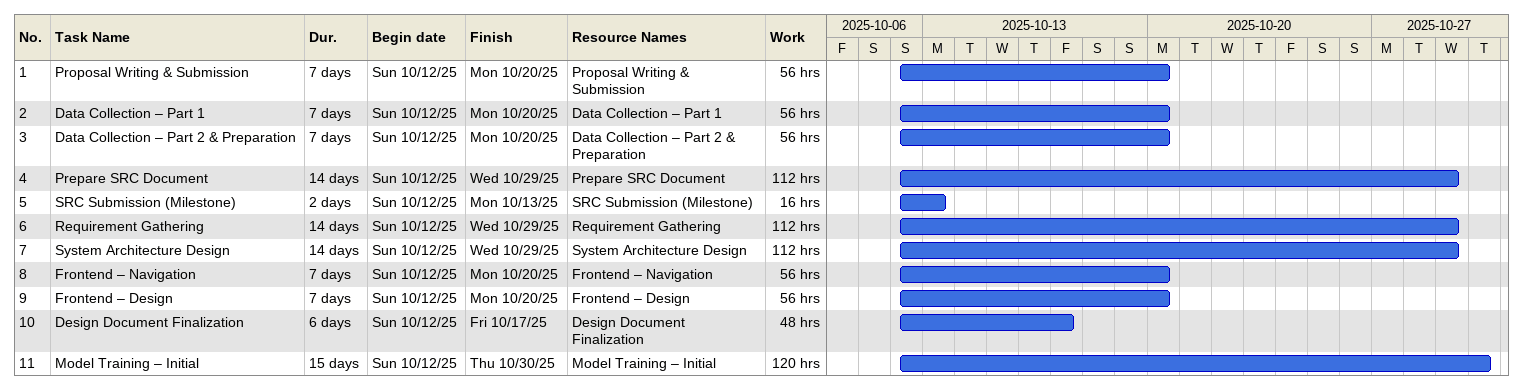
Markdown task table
| ID | Task | Duration | Start | Finish | Resources | Work (h) |
|---|---|---|---|---|---|---|
| 1 | Proposal Writing & Submission | 7d | 2025-10-12 | 2025-10-20 | Proposal Writing & Submission | 56 |
| 2 | Data Collection – Part 1 | 7d | 2025-10-12 | 2025-10-20 | Data Collection – Part 1 | 56 |
| 3 | Data Collection – Part 2 & Preparation | 7d | 2025-10-12 | 2025-10-20 | Data Collection – Part 2 & Preparation | 56 |
| 4 | Prepare SRC Document | 14d | 2025-10-12 | 2025-10-29 | Prepare SRC Document | 112 |
| 5 | SRC Submission (Milestone) | 2d | 2025-10-12 | 2025-10-13 | SRC Submission (Milestone) | 16 |
| 6 | Requirement Gathering | 14d | 2025-10-12 | 2025-10-29 | Requirement Gathering | 112 |
| 7 | System Architecture Design | 14d | 2025-10-12 | 2025-10-29 | System Architecture Design | 112 |
| 8 | Frontend – Navigation | 7d | 2025-10-12 | 2025-10-20 | Frontend – Navigation | 56 |
| 9 | Frontend – Design | 7d | 2025-10-12 | 2025-10-20 | Frontend – Design | 56 |
| 10 | Design Document Finalization | 6d | 2025-10-12 | 2025-10-17 | Design Document Finalization | 48 |
| 11 | Model Training – Initial | 15d | 2025-10-12 | 2025-10-30 | Model Training – Initial | 120 |
